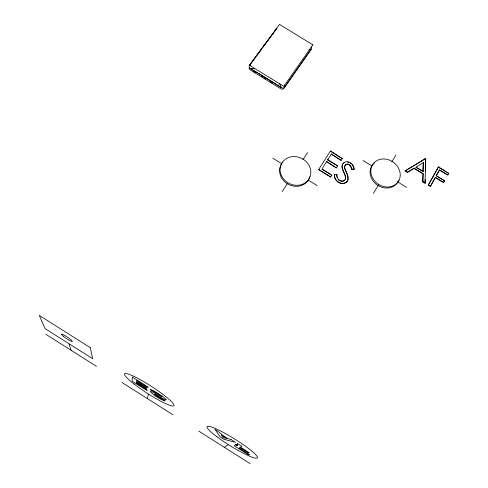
<?xml version="1.0" encoding="UTF-8"?>
<svg xmlns="http://www.w3.org/2000/svg" width="488" height="488" viewBox="0 0 488 488"><rect width="100%" height="100%" fill="white"/><g stroke="black" fill="none" stroke-linecap="round" stroke-linejoin="round"><path stroke-width="0.73" d="M342.131 165.56C341.496 170.501 347.175 174.796 345.065 179.657M422.803 181.853L423.084 173.655L414.196 168.183L407.407 172.368L405.101 170.946L425.225 158.752L425.725 159.064L425.042 183.232L422.803 181.853L423.084 173.655M345.455 178.62C345.907 173.502 339.99 168.976 342.759 163.931M422.992 171.562L423.328 162.693L422.992 171.562L415.953 167.231L423.169 171.361M425.042 183.232L425.121 179.493M425.292 171.251L425.725 159.064M147.474 398.641L148.291 394.42M430.325 186.489L435.253 177.528L443.519 182.622L444.672 180.645L436.229 175.759L439.523 169.903L447.752 174.972L448.71 173.209L438.444 166.89L428.25 185.214L430.507 186.294L435.436 177.333L443.708 182.427L444.672 180.645M447.874 174.582L448.71 173.209M436.412 175.558L439.523 169.903M308.843 179.096L308.27 180.133L317.182 185.654M428.25 185.214L438.444 166.89M318.646 169.562L330.657 176.991L318.646 169.562L330.413 151.012L342.234 158.612L330.413 151.012M336.336 167.884L326.618 161.583L336.336 167.884L337.592 165.871L327.753 159.789L337.592 165.871M341.124 160.393L331.37 154.074L341.124 160.393L342.369 158.393M373.405 193.315L378.773 184.494M391.834 161.918L395.866 155.05M331.797 175.161L321.909 169.049L326.618 161.583M344.589 180.182A4.105 3.623 32.2 0 1 341.612 181.011C338.391 180.743 336.653 177.4 336.879 174.429L334.365 174.478C333.627 180.353 340.435 185.794 345.772 182.658A6.234 5.502 32.2 0 0 347.968 179.468L347.657 175.814M330.657 176.991L331.925 174.954M336.879 174.429L336.848 175.936M327.631 160.003L331.37 154.074M282.07 191.741L287.279 183.738A15.671 13.993 26.7 0 0 307.794 180.877L309.319 178.352A15.72 14.024 26.7 0 0 303.115 159.167A15.72 14.024 26.7 0 0 282.686 161.857L281.71 163.327A15.72 14.024 26.7 0 0 287.798 182.713A15.72 14.024 26.7 0 0 308.367 179.84M302.975 159.619L307.544 152.598M342.625 164.145C346.132 158.698 354.428 163.504 354.129 169.165L351.726 169.244C351.738 166.28 348.816 162.9 345.73 164.407L344.534 166.53C344.985 170.94 348.816 174.631 348.109 179.261A6.234 5.508 32.2 0 1 345.907 182.457C340.569 185.593 333.755 180.151 334.5 174.271M372.527 164.846L371.777 165.902L363.072 160.528M250.417 64.263L249.514 65.483A2.525 2.141 19.1 0 0 250.362 68.546A251.32 98.082 34.4 0 1 281.326 87.62A2.519 2.147 22.3 0 0 284.705 87.163A390.998 29.073 -57.7 0 1 311.222 49.239A2.446 2.031 23.6 0 0 311.198 47.153M251.32 63.043L255.822 56.931M257.17 55.101L261.678 48.995M263.026 47.159L273.835 32.501M274.732 31.281L276.983 28.225A390.571 42.596 -57.6 0 0 271.828 35.093M398.635 180.956L397.805 181.963L406.535 187.349M407.407 172.368L414.196 168.183M345.199 179.456L344.455 180.383A4.099 3.623 32.2 0 1 341.478 181.213L340.313 180.95M405.101 170.946L425.225 158.752M447.752 174.972L439.334 170.111M343.497 163.102L344.632 162.37M224.327 447.307L228.049 444.904M415.953 167.231L423.328 162.693M236.351 444.836L236.808 444.562M236.765 445.099L237.229 444.83M237.186 445.367L237.644 445.093L236.393 444.3L235.936 444.574L237.802 445.514L236.064 444.495M250.85 65.038L249.514 65.483A390.571 42.596 -57.6 0 1 270.956 36.258M309.008 49.8L311.222 49.239L283.772 88.468A2.129 1.818 22.2 0 1 280.917 88.859L250.173 69.912A2.135 1.812 19.1 0 1 249.453 67.326M351.726 169.244L354.129 169.165M254.73 68.491L250.362 68.546L281.326 87.62L279.435 83.46M347.425 161.961L348.92 162.303M425.042 158.966L425.542 159.271M438.255 167.097L445.306 171.434M446.593 172.227L447.874 173.014M436.864 176.15L441.945 179.279M443.214 180.06L444.483 180.841M414.025 168.391L422.901 173.862M253.675 71.565L255.59 72.742M261.33 76.287L262.605 77.067M263.88 77.854L265.795 79.038M270.26 81.789L272.176 82.966M405.272 170.739L407.578 172.16M422.986 181.658L425.219 183.037M428.433 185.013L430.507 186.294M322.525 169.428L330.559 174.399M272.822 158.179L281.704 163.681M237.583 445.129L236.259 444.379L237.449 445.209M236.003 444.531L237.668 445.587M45.793 334.25L96.52 366.372M121.969 382.488L173.033 414.824M198.653 431.044L250.063 463.6M350.347 162.986L351.232 163.681M338.129 179.48L339.215 180.42M352.019 164.462L353.477 167.055M344.68 168.61L347.529 175.222M69.089 344.278L71.132 350.293M336.897 176.589L337.202 177.669M353.605 167.634L353.989 169.373M351.586 169.458C351.598 166.493 348.682 163.114 345.595 164.621L344.4 166.737L344.589 167.988M284.541 84.985L284.705 87.163M310.429 49.874A2.068 1.72 23.6 0 1 310.167 50.728M287.286 183.744A15.671 13.993 26.7 0 1 281.222 164.413M282.192 162.949A15.671 13.993 26.7 0 1 282.955 162.046M309.831 176.674A15.671 13.993 26.7 0 1 308.745 179.389M374.497 162.76A15.335 13.298 35.5 0 0 372.204 165.182L371.35 166.615A15.335 13.298 35.5 0 0 377.999 185.501A15.335 13.298 35.5 0 0 397.391 182.689L398.22 181.237A15.335 13.298 35.5 0 0 398.659 180.206M132.37 377.084L132.163 381.189L147.095 390.638L147.217 389.961L136.341 383.074L136.414 382.226L146.492 388.6L146.607 387.905L136.475 381.488L136.555 380.524L147.998 387.765L148.126 387.051L132.37 377.084M399.056 180.231L398.22 181.682A15.384 13.329 35.5 0 1 378.78 184.494A15.384 13.329 35.5 0 1 372.1 165.56L372.96 164.127A15.384 13.329 35.5 0 1 392.279 161.485A15.384 13.329 35.5 0 1 399.056 180.231M312.839 44.847L283.772 86.358L249.417 65.197L279.502 24.4L312.839 44.847M150.676 389.65L150.359 389.839L158.417 394.286L161.992 397.061L152.14 391.876L150.225 391.461C154.068 395.707 159.466 398.91 164.834 400.941L165.176 400.794L157.74 396.689L154.739 394.493L154.556 394.206L164.364 399.379L166.396 399.812L162.858 396.524L154.281 391.095A7.735 1.067 32.7 0 0 150.676 389.65M237.674 443.708L234.222 445.782L248.77 454.987L249.466 454.67L239.016 448.051L239.882 447.575L248.484 453.016L249.185 452.681L240.535 447.209L241.956 446.422L237.674 443.708M226.816 438.492L222.882 437.547L221.18 434.924L226.816 438.492M231.074 439.535C224.511 438.151 220.405 432.411 214.848 429.263L220.222 436.919L224.023 439.322L235.539 442.354L231.074 439.535M90.268 347.651L39.29 315.407L45.128 328.619L92.665 358.71L90.268 347.651M63.312 336.262A6.564 0.878 33.7 0 0 72.273 341.478A6.564 0.878 33.7 0 0 65.069 335.61A6.564 0.878 33.7 0 0 63.312 336.262M134.121 384.062A29.384 4.038 32.8 0 0 173.826 405.766A29.384 4.038 32.8 0 0 139.751 379.377A29.384 4.038 32.8 0 0 134.121 384.062M217.032 436.858A29.609 4.05 31.8 0 0 257.28 457.976A29.609 4.05 31.8 0 0 222.339 431.904A29.609 4.05 31.8 0 0 217.032 436.858"/></g></svg>
